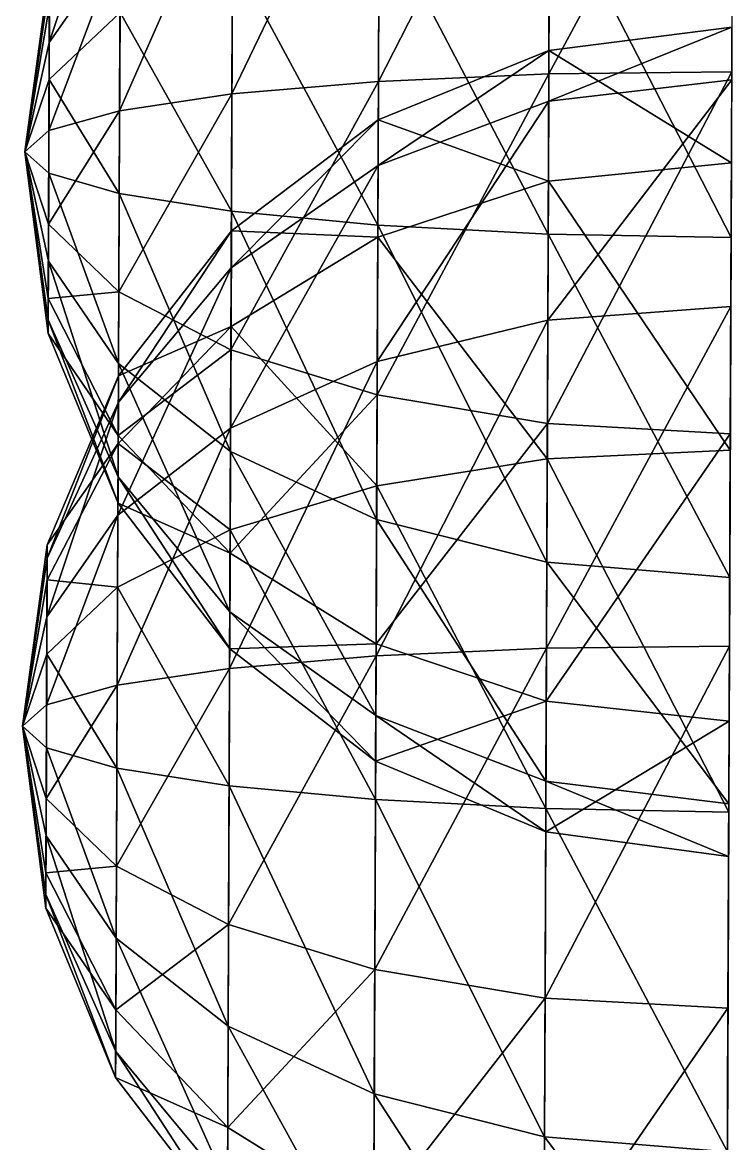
# Model space of a CAD drawing. Header units: metres. Extents: x -322 to 100, y -423 to 142.
# Drawn here: x -320.41 to -290.52, y -1.54 to 46.05 of the extents above; entities that cross this region are included whole.
import ezdxf

# ---------------------------------------------------------------- set-up
doc = ezdxf.new("R2010")
doc.units = ezdxf.units.M

msp = doc.modelspace()

# ---------------------------------------------------------------- linework, layer by layer
for points in [[(-290.23862, 58.37857, -816.6804), (-298.0056, 57.79888, -817.4996), (-298.06262, 43.86572, -811.9441), (-298.06253, 43.865818, -811.944)], [(-290.23862, 58.37857, -816.6804), (-298.06262, 43.86572, -811.9441), (-290.2976, 43.953896, -810.9289), (-290.29752, 43.953995, -810.9288)], [(-298.0056, 57.79888, -817.4996), (-305.24832, 56.0358, -819.9013), (-305.2994, 43.543663, -814.9204), (-305.29932, 43.543762, -814.9203)], [(-298.0056, 57.79888, -817.4996), (-305.2994, 43.543663, -814.9204), (-298.06262, 43.86572, -811.9441), (-298.06253, 43.865818, -811.944)], [(-305.24832, 56.0358, -819.9013), (-311.47314, 53.209473, -823.7219), (-311.51486, 43.00969, -819.655), (-311.51477, 43.00979, -819.6549)], [(-305.24832, 56.0358, -819.9013), (-311.51486, 43.00969, -819.655), (-305.2994, 43.543663, -814.9204), (-305.29932, 43.543762, -814.9203)], [(-316.23618, 54.320717, -834.7977), (-319.26038, 47.68577, -837.6552), (-319.27054, 45.196857, -834.4993), (-319.27045, 45.196957, -834.4992)], [(-316.23618, 54.320717, -834.7977), (-319.27054, 45.196857, -834.4993), (-316.25586, 49.512512, -828.70105), (-316.25577, 49.51261, -828.7009)], [(-311.47314, 53.209473, -823.7219), (-316.25586, 49.512512, -828.70105), (-316.28537, 42.300175, -825.8253), (-316.28528, 42.300274, -825.8252)], [(-311.47314, 53.209473, -823.7219), (-316.28537, 42.300175, -825.8253), (-311.51486, 43.00969, -819.655), (-311.51477, 43.00979, -819.6549)], [(-298.09042, 37.0656, -869.49927), (-305.2699, 50.7558, -864.59045), (-298.0297, 51.9098, -867.3439), (-298.0296, 51.9099, -867.34375)], [(-290.32642, 36.913895, -870.51447), (-298.09042, 37.0656, -869.49927), (-298.0297, 51.9098, -867.3439), (-298.0296, 51.9099, -867.34375)], [(-290.32642, 36.913895, -870.51447), (-298.0297, 51.9098, -867.3439), (-290.26355, 52.281746, -868.283), (-290.26346, 52.281845, -868.2829)], [(-305.32434, 37.446846, -866.52295), (-311.49078, 48.89837, -860.21045), (-305.2699, 50.7558, -864.59045), (-305.2698, 50.755898, -864.59033)], [(-298.09042, 37.0656, -869.49927), (-305.32434, 37.446846, -866.52295), (-305.2699, 50.7558, -864.59045), (-305.2698, 50.755898, -864.59033)], [(-316.25586, 49.512512, -828.70105), (-319.27054, 45.196857, -834.4993), (-319.28583, 41.463478, -833.01074), (-319.28574, 41.463577, -833.0106)], [(-316.25586, 49.512512, -828.70105), (-319.28583, 41.463478, -833.01074), (-316.28537, 42.300175, -825.8253), (-316.28528, 42.300274, -825.8252)], [(-311.53522, 38.031654, -861.7883), (-316.2683, 46.4641, -854.5023), (-311.49078, 48.89837, -860.21045), (-311.4907, 48.898468, -860.2103)], [(-305.32434, 37.446846, -866.52295), (-311.53522, 38.031654, -861.7883), (-311.49078, 48.89837, -860.21045), (-311.4907, 48.898468, -860.2103)], [(-319.2641, 46.774727, -845.36615), (-320.31177, 40.556618, -840.7217), (-319.258, 48.26331, -841.63275), (-319.2579, 48.26341, -841.6326)], [(-319.258, 48.26331, -841.63275), (-320.31177, 40.556618, -840.7217), (-319.26038, 47.68577, -837.6552), (-319.26028, 47.685867, -837.6551)], [(-319.26038, 47.68577, -837.6552), (-320.31177, 40.556618, -840.7217), (-319.27054, 45.196857, -834.4993), (-319.27045, 45.196957, -834.4992)], [(-319.277, 43.618885, -847.8551), (-320.31177, 40.556618, -840.7217), (-319.2641, 46.774727, -845.36615), (-319.264, 46.774826, -845.366)], [(-316.2683, 46.4641, -854.5023), (-319.277, 43.618885, -847.8551), (-319.2641, 46.774727, -845.36615), (-319.264, 46.774826, -845.366)], [(-316.29974, 38.780174, -855.61804), (-319.277, 43.618885, -847.8551), (-316.2683, 46.4641, -854.5023), (-316.26822, 46.4642, -854.5022)], [(-311.53522, 38.031654, -861.7883), (-316.29974, 38.780174, -855.61804), (-316.2683, 46.4641, -854.5023), (-316.26822, 46.4642, -854.5022)], [(-290.28986, 45.840775, -676.2973), (-298.05853, 44.857376, -676.17737), (-298.06735, 42.701973, -661.333), (-298.06726, 42.702072, -661.3329)], [(-290.28986, 45.840775, -676.2973), (-298.06735, 42.701973, -661.333), (-290.299, 43.609333, -660.9293), (-290.29892, 43.609432, -660.9292)], [(-290.3134, 40.089333, -690.7221), (-298.05853, 44.857376, -676.17737), (-290.28986, 45.840775, -676.2973), (-290.28976, 45.840874, -676.2972)], [(-319.27054, 45.196857, -834.4993), (-320.31177, 40.556618, -840.7217), (-319.28583, 41.463478, -833.01074), (-319.28574, 41.463577, -833.0106)], [(-298.05853, 44.857376, -676.17737), (-305.30606, 41.91069, -675.82574), (-305.31396, 39.97821, -662.51666), (-305.31387, 39.97831, -662.51654)], [(-298.05853, 44.857376, -676.17737), (-305.31396, 39.97821, -662.51666), (-298.06735, 42.701973, -661.333), (-298.06726, 42.702072, -661.3329)], [(-298.08127, 39.30191, -690.11066), (-305.30606, 41.91069, -675.82574), (-298.05853, 44.857376, -676.17737), (-298.05844, 44.857475, -676.17725)], [(-290.3134, 40.089333, -690.7221), (-298.08127, 39.30191, -690.11066), (-298.05853, 44.857376, -676.17737), (-298.05844, 44.857475, -676.17725)], [(-298.06262, 43.86572, -811.9441), (-305.2994, 43.543663, -814.9204), (-305.35385, 30.234718, -816.8529), (-305.35376, 30.234818, -816.8528)], [(-298.06262, 43.86572, -811.9441), (-305.35385, 30.234718, -816.8529), (-298.12332, 29.021515, -814.0995), (-298.12323, 29.021614, -814.09937)], [(-290.2976, 43.953896, -810.9289), (-298.06262, 43.86572, -811.9441), (-298.12332, 29.021515, -814.0995), (-298.12323, 29.021614, -814.09937)], [(-290.2976, 43.953896, -810.9289), (-298.12332, 29.021515, -814.0995), (-290.36047, 28.586044, -813.16034), (-290.36038, 28.586143, -813.1602)], [(-319.29327, 39.64139, -848.4326), (-320.31177, 40.556618, -840.7217), (-319.277, 43.618885, -847.8551), (-319.27692, 43.618984, -847.855)], [(-316.29974, 38.780174, -855.61804), (-319.29327, 39.64139, -848.4326), (-319.277, 43.618885, -847.8551), (-319.27692, 43.618984, -847.855)], [(-305.2994, 43.543663, -814.9204), (-311.51486, 43.00969, -819.655), (-311.5593, 32.14298, -821.2329), (-311.5592, 32.143078, -821.2328)], [(-305.2994, 43.543663, -814.9204), (-311.5593, 32.14298, -821.2329), (-305.35385, 30.234718, -816.8529), (-305.35376, 30.234818, -816.8528)], [(-290.299, 43.609333, -660.9293), (-298.06735, 42.701973, -661.333), (-298.10535, 33.41323, -649.5552), (-298.10526, 33.41333, -649.55505)], [(-290.299, 43.609333, -660.9293), (-298.10535, 33.41323, -649.5552), (-290.33835, 33.99292, -648.736), (-290.33826, 33.99302, -648.7359)], [(-311.51486, 43.00969, -819.655), (-316.28537, 42.300175, -825.8253), (-316.3168, 34.61625, -826.94104), (-316.3167, 34.61635, -826.9409)], [(-311.51486, 43.00969, -819.655), (-316.3168, 34.61625, -826.94104), (-311.5593, 32.14298, -821.2329), (-311.5592, 32.143078, -821.2328)], [(-298.06735, 42.701973, -661.333), (-305.31396, 39.97821, -662.51666), (-305.34805, 31.65015, -651.9569), (-305.34796, 31.65025, -651.9568)], [(-298.06735, 42.701973, -661.333), (-305.34805, 31.65015, -651.9569), (-298.10535, 33.41323, -649.5552), (-298.10526, 33.41333, -649.55505)], [(-316.28537, 42.300175, -825.8253), (-319.28583, 41.463478, -833.01074), (-319.3021, 37.485985, -833.58826), (-319.302, 37.486084, -833.58813)], [(-316.28537, 42.300175, -825.8253), (-319.3021, 37.485985, -833.58826), (-316.3168, 34.61625, -826.94104), (-316.3167, 34.61635, -826.9409)], [(-305.30606, 41.91069, -675.82574), (-311.5386, 37.20152, -675.2663), (-311.54504, 35.623653, -664.39954), (-311.54495, 35.623753, -664.3994)], [(-305.30606, 41.91069, -675.82574), (-311.54504, 35.623653, -664.39954), (-305.31396, 39.97821, -662.51666), (-305.31387, 39.97831, -662.51654)], [(-305.32645, 36.9298, -688.31793), (-311.5386, 37.20152, -675.2663), (-305.30606, 41.91069, -675.82574), (-305.30597, 41.91079, -675.8256)], [(-298.08127, 39.30191, -690.11066), (-305.32645, 36.9298, -688.31793), (-305.30606, 41.91069, -675.82574), (-305.30597, 41.91079, -675.8256)], [(-319.28583, 41.463478, -833.01074), (-320.31177, 40.556618, -840.7217), (-319.3021, 37.485985, -833.58826), (-319.302, 37.486084, -833.58813)], [(-319.3021, 37.485985, -833.58826), (-320.31177, 40.556618, -840.7217), (-319.315, 34.330147, -836.0772), (-319.3149, 34.330246, -836.0771)], [(-319.315, 34.330147, -836.0772), (-320.31177, 40.556618, -840.7217), (-319.32108, 32.841564, -839.8106), (-319.32098, 32.841663, -839.8105)], [(-319.32108, 32.841564, -839.8106), (-320.31177, 40.556618, -840.7217), (-319.31873, 33.4191, -843.78815), (-319.31863, 33.4192, -843.788)], [(-319.31873, 33.4191, -843.78815), (-320.31177, 40.556618, -840.7217), (-319.30853, 35.908012, -846.94403), (-319.30844, 35.90811, -846.9439)], [(-319.30853, 35.908012, -846.94403), (-320.31177, 40.556618, -840.7217), (-319.29327, 39.64139, -848.4326), (-319.29318, 39.64149, -848.4325)], [(-305.31396, 39.97821, -662.51666), (-311.54504, 35.623653, -664.39954), (-311.57288, 28.823822, -655.7775), (-311.57278, 28.823921, -655.7774)], [(-305.31396, 39.97821, -662.51666), (-311.57288, 28.823822, -655.7775), (-305.34805, 31.65015, -651.9569), (-305.34796, 31.65025, -651.9568)], [(-290.36328, 27.896097, -700.3386), (-298.08127, 39.30191, -690.11066), (-290.3134, 40.089333, -690.7221), (-290.3133, 40.08943, -690.722)], [(-316.32925, 31.56784, -852.7423), (-319.30853, 35.908012, -846.94403), (-319.29327, 39.64139, -848.4326), (-319.29318, 39.64149, -848.4325)], [(-316.32925, 31.56784, -852.7423), (-319.29327, 39.64139, -848.4326), (-316.29974, 38.780174, -855.61804), (-316.29965, 38.780273, -855.6179)], [(-298.12943, 27.52415, -699.3995), (-305.32645, 36.9298, -688.31793), (-298.08127, 39.30191, -690.11066), (-298.08118, 39.30201, -690.11053)], [(-290.36328, 27.896097, -700.3386), (-298.12943, 27.52415, -699.3995), (-298.08127, 39.30191, -690.11066), (-298.08118, 39.30201, -690.11053)], [(-298.08127, 39.30191, -690.11066), (-298.08127, 39.30191, -690.11066), (-298.12943, 27.52415, -699.3995), (-298.12933, 27.52425, -699.39935)], [(-311.57693, 27.831875, -857.72144), (-316.32925, 31.56784, -852.7423), (-316.29974, 38.780174, -855.61804), (-316.29965, 38.780273, -855.6179)], [(-311.57693, 27.831875, -857.72144), (-316.29974, 38.780174, -855.61804), (-311.53522, 38.031654, -861.7883), (-311.53513, 38.031754, -861.7882)], [(-305.37546, 24.954716, -861.54205), (-311.57693, 27.831875, -857.72144), (-311.53522, 38.031654, -861.7883), (-311.53513, 38.031754, -861.7882)], [(-305.37546, 24.954716, -861.54205), (-311.53522, 38.031654, -861.7883), (-305.32434, 37.446846, -866.52295), (-305.32425, 37.446945, -866.5228)], [(-316.3168, 34.61625, -826.94104), (-319.3021, 37.485985, -833.58826), (-319.315, 34.330147, -836.0772), (-319.3149, 34.330246, -836.0771)], [(-311.5386, 37.20152, -675.2663), (-316.33136, 31.050789, -674.5373), (-316.3359, 29.935066, -666.85333), (-316.33582, 29.935165, -666.8532)], [(-311.5386, 37.20152, -675.2663), (-316.3359, 29.935066, -666.85333), (-311.54504, 35.623653, -664.39954), (-311.54495, 35.623753, -664.3994)], [(-311.55524, 33.134636, -685.4662), (-316.33136, 31.050789, -674.5373), (-311.5386, 37.20152, -675.2663), (-311.5385, 37.20162, -675.2662)], [(-305.32645, 36.9298, -688.31793), (-311.55524, 33.134636, -685.4662), (-311.5386, 37.20152, -675.2663), (-311.5385, 37.20162, -675.2662)], [(-298.14743, 23.13244, -863.9438), (-305.37546, 24.954716, -861.54205), (-305.32434, 37.446846, -866.52295), (-305.32425, 37.446945, -866.5228)], [(-298.14743, 23.13244, -863.9438), (-305.32434, 37.446846, -866.52295), (-298.09042, 37.0656, -869.49927), (-298.09033, 37.0657, -869.49915)], [(-305.36963, 26.370148, -696.64606), (-311.55524, 33.134636, -685.4662), (-305.32645, 36.9298, -688.31793), (-305.32635, 36.929897, -688.3178)], [(-298.12943, 27.52415, -699.3995), (-305.36963, 26.370148, -696.64606), (-305.32645, 36.9298, -688.31793), (-305.32635, 36.929897, -688.3178)], [(-305.32645, 36.9298, -688.31793), (-305.32645, 36.9298, -688.31793), (-305.36963, 26.370148, -696.64606), (-305.36954, 26.370247, -696.64594)], [(-290.3854, 22.489227, -864.76294), (-298.14743, 23.13244, -863.9438), (-298.09042, 37.0656, -869.49927), (-298.09033, 37.0657, -869.49915)], [(-290.3854, 22.489227, -864.76294), (-298.09042, 37.0656, -869.49927), (-290.32642, 36.913895, -870.51447), (-290.32632, 36.913994, -870.51434)], [(-316.34894, 26.759634, -846.6456), (-319.31873, 33.4191, -843.78815), (-319.30853, 35.908012, -846.94403), (-319.30844, 35.90811, -846.9439)], [(-316.34894, 26.759634, -846.6456), (-319.30853, 35.908012, -846.94403), (-316.32925, 31.56784, -852.7423), (-316.32916, 31.56794, -852.7422)], [(-311.54504, 35.623653, -664.39954), (-316.3359, 29.935066, -666.85333), (-316.3556, 25.126862, -660.75665), (-316.3555, 25.12696, -660.75653)], [(-311.54504, 35.623653, -664.39954), (-316.3556, 25.126862, -660.75665), (-311.57288, 28.823822, -655.7775), (-311.57278, 28.823921, -655.7774)], [(-316.34174, 28.519634, -831.74927), (-319.315, 34.330147, -836.0772), (-319.32108, 32.841564, -839.8106), (-319.32098, 32.841663, -839.8105)], [(-316.3168, 34.61625, -826.94104), (-319.315, 34.330147, -836.0772), (-316.34174, 28.519634, -831.74927), (-316.34164, 28.519733, -831.74915)], [(-311.5593, 32.14298, -821.2329), (-316.3168, 34.61625, -826.94104), (-316.34174, 28.519634, -831.74927), (-316.34164, 28.519733, -831.74915)], [(-290.33835, 33.99292, -648.736), (-298.10535, 33.41323, -649.5552), (-298.16235, 19.480068, -643.9997), (-298.16226, 19.480167, -643.9996)], [(-290.33835, 33.99292, -648.736), (-298.16235, 19.480068, -643.9997), (-290.39734, 19.568247, -642.9845), (-290.39725, 19.568346, -642.9844)], [(-316.3535, 25.643913, -838.9617), (-319.32108, 32.841564, -839.8106), (-319.31873, 33.4191, -843.78815), (-319.31863, 33.4192, -843.788)], [(-316.3535, 25.643913, -838.9617), (-319.31873, 33.4191, -843.78815), (-316.34894, 26.759634, -846.6456), (-316.34885, 26.759733, -846.6455)], [(-298.10535, 33.41323, -649.5552), (-305.34805, 31.65015, -651.9569), (-305.39914, 19.158014, -646.97595), (-305.39905, 19.158113, -646.9758)], [(-298.10535, 33.41323, -649.5552), (-305.39914, 19.158014, -646.97595), (-298.16235, 19.480068, -643.9997), (-298.16226, 19.480167, -643.9996)], [(-316.34174, 28.519634, -831.74927), (-319.32108, 32.841564, -839.8106), (-316.3535, 25.643913, -838.9617), (-316.3534, 25.644012, -838.96155)], [(-311.5905, 24.512718, -692.26605), (-316.3431, 28.175068, -681.7497), (-311.55524, 33.134636, -685.4662), (-311.55515, 33.134735, -685.46606)], [(-311.55524, 33.134636, -685.4662), (-316.3431, 28.175068, -681.7497), (-316.33136, 31.050789, -674.5373), (-316.33127, 31.050888, -674.5372)], [(-305.36963, 26.370148, -696.64606), (-311.5905, 24.512718, -692.26605), (-311.55524, 33.134636, -685.4662), (-311.55515, 33.134735, -685.46606)], [(-311.55524, 33.134636, -685.4662), (-311.55524, 33.134636, -685.4662), (-311.5905, 24.512718, -692.26605), (-311.59042, 24.512817, -692.2659)], [(-311.5593, 32.14298, -821.2329), (-316.34174, 28.519634, -831.74927), (-311.59457, 23.521057, -828.0328), (-311.59448, 23.521156, -828.03265)], [(-305.35385, 30.234718, -816.8529), (-311.5593, 32.14298, -821.2329), (-311.59457, 23.521057, -828.0328), (-311.59448, 23.521156, -828.03265)], [(-311.60477, 21.032045, -849.0994), (-316.34894, 26.759634, -846.6456), (-316.32925, 31.56784, -852.7423), (-316.32916, 31.56794, -852.7422)], [(-311.60477, 21.032045, -849.0994), (-316.32925, 31.56784, -852.7423), (-311.57693, 27.831875, -857.72144), (-311.57684, 27.831974, -857.7213)], [(-305.34805, 31.65015, -651.9569), (-311.57288, 28.823822, -655.7775), (-311.6146, 18.624039, -651.71063), (-311.6145, 18.624138, -651.7105)], [(-305.34805, 31.65015, -651.9569), (-311.6146, 18.624039, -651.71063), (-305.39914, 19.158014, -646.97595), (-305.39905, 19.158113, -646.9758)], [(-316.33136, 31.050789, -674.5373), (-319.35773, 23.877659, -673.68835), (-319.3601, 23.300117, -669.7108), (-319.36002, 23.300217, -669.7107)], [(-316.33136, 31.050789, -674.5373), (-319.3601, 23.300117, -669.7108), (-316.3359, 29.935066, -666.85333), (-316.33582, 29.935165, -666.8532)], [(-316.3431, 28.175068, -681.7497), (-319.35773, 23.877659, -673.68835), (-316.33136, 31.050789, -674.5373), (-316.33127, 31.050888, -674.5372)], [(-305.35385, 30.234718, -816.8529), (-311.59457, 23.521057, -828.0328), (-305.39706, 19.675066, -825.181), (-305.39697, 19.675165, -825.1809)], [(-298.12332, 29.021515, -814.0995), (-305.35385, 30.234718, -816.8529), (-305.39706, 19.675066, -825.181), (-305.39697, 19.675165, -825.1809)], [(-316.3359, 29.935066, -666.85333), (-319.3601, 23.300117, -669.7108), (-319.37027, 20.811207, -666.55493), (-319.37018, 20.811306, -666.5548)], [(-316.3359, 29.935066, -666.85333), (-319.37027, 20.811207, -666.55493), (-316.3556, 25.126862, -660.75665), (-316.3555, 25.12696, -660.75653)], [(-311.57288, 28.823822, -655.7775), (-316.3556, 25.126862, -660.75665), (-316.3851, 17.914524, -657.8809), (-316.385, 17.914623, -657.8808)], [(-311.57288, 28.823822, -655.7775), (-316.3851, 17.914524, -657.8809), (-311.6146, 18.624039, -651.71063), (-311.6145, 18.624138, -651.7105)], [(-298.12332, 29.021515, -814.0995), (-305.39706, 19.675066, -825.181), (-298.1715, 17.243755, -823.3883), (-298.17142, 17.243855, -823.3882)], [(-290.36047, 28.586044, -813.16034), (-298.12332, 29.021515, -814.0995), (-298.1715, 17.243755, -823.3883), (-298.17142, 17.243855, -823.3882)], [(-290.36047, 28.586044, -813.16034), (-298.1715, 17.243755, -823.3883), (-290.41034, 16.392813, -822.77686), (-290.41025, 16.392912, -822.77673)], [(-316.36804, 22.07845, -686.5579), (-319.36383, 22.389076, -677.42175), (-316.3431, 28.175068, -681.7497), (-316.34302, 28.175167, -681.7496)], [(-316.3431, 28.175068, -681.7497), (-319.36383, 22.389076, -677.42175), (-319.35773, 23.877659, -673.68835), (-319.35764, 23.877758, -673.68823)], [(-311.5905, 24.512718, -692.26605), (-316.36804, 22.07845, -686.5579), (-316.3431, 28.175068, -681.7497), (-316.34302, 28.175167, -681.7496)], [(-316.3431, 28.175068, -681.7497), (-316.3431, 28.175068, -681.7497), (-316.36804, 22.07845, -686.5579), (-316.36795, 22.078548, -686.5578)], [(-311.59457, 23.521057, -828.0328), (-316.34174, 28.519634, -831.74927), (-316.3535, 25.643913, -838.9617), (-316.3534, 25.644012, -838.96155)], [(-305.40952, 16.62666, -850.9823), (-311.60477, 21.032045, -849.0994), (-311.57693, 27.831875, -857.72144), (-311.57684, 27.831974, -857.7213)], [(-305.40952, 16.62666, -850.9823), (-311.57693, 27.831875, -857.72144), (-305.37546, 24.954716, -861.54205), (-305.37537, 24.954815, -861.54193)], [(-290.42615, 12.528246, -702.57007), (-298.12943, 27.52415, -699.3995), (-290.36328, 27.896097, -700.3386), (-290.3632, 27.896196, -700.3385)], [(-298.19016, 12.67995, -701.5549), (-305.36963, 26.370148, -696.64606), (-298.12943, 27.52415, -699.3995), (-298.12933, 27.52425, -699.39935)], [(-290.42615, 12.528246, -702.57007), (-298.19016, 12.67995, -701.5549), (-298.12943, 27.52415, -699.3995), (-298.12933, 27.52425, -699.39935)], [(-311.6112, 19.454178, -838.23267), (-316.3535, 25.643913, -838.9617), (-316.34894, 26.759634, -846.6456), (-316.34885, 26.759733, -846.6455)], [(-311.6112, 19.454178, -838.23267), (-316.34894, 26.759634, -846.6456), (-311.60477, 21.032045, -849.0994), (-311.60468, 21.032145, -849.0993)], [(-305.42407, 13.061195, -698.5786), (-311.5905, 24.512718, -692.26605), (-305.36963, 26.370148, -696.64606), (-305.36954, 26.370247, -696.64594)], [(-298.19016, 12.67995, -701.5549), (-305.42407, 13.061195, -698.5786), (-305.36963, 26.370148, -696.64606), (-305.36954, 26.370247, -696.64594)], [(-311.59457, 23.521057, -828.0328), (-316.3535, 25.643913, -838.9617), (-311.6112, 19.454178, -838.23267), (-311.6111, 19.454277, -838.23254)], [(-316.3556, 25.126862, -660.75665), (-319.37027, 20.811207, -666.55493), (-319.38556, 17.077827, -665.06635), (-319.38547, 17.077927, -665.0662)], [(-316.3556, 25.126862, -660.75665), (-319.38556, 17.077827, -665.06635), (-316.3851, 17.914524, -657.8809), (-316.385, 17.914623, -657.8808)], [(-298.18542, 13.8437, -852.16595), (-305.40952, 16.62666, -850.9823), (-305.37546, 24.954716, -861.54205), (-305.37537, 24.954815, -861.54193)], [(-298.18542, 13.8437, -852.16595), (-305.37546, 24.954716, -861.54205), (-298.14743, 23.13244, -863.9438), (-298.14734, 23.13254, -863.94366)], [(-311.63495, 13.646006, -693.84393), (-316.36804, 22.07845, -686.5579), (-311.5905, 24.512718, -692.26605), (-311.59042, 24.512817, -692.2659)], [(-305.42407, 13.061195, -698.5786), (-311.63495, 13.646006, -693.84393), (-311.5905, 24.512718, -692.26605), (-311.59042, 24.512817, -692.2659)], [(-319.36383, 22.389076, -677.42175), (-320.4115, 16.170967, -672.7773), (-319.35773, 23.877659, -673.68835), (-319.35764, 23.877758, -673.68823)], [(-319.35773, 23.877659, -673.68835), (-320.4115, 16.170967, -672.7773), (-319.3601, 23.300117, -669.7108), (-319.36002, 23.300217, -669.7107)], [(-305.39706, 19.675066, -825.181), (-311.59457, 23.521057, -828.0328), (-311.6112, 19.454178, -838.23267), (-311.6111, 19.454277, -838.23254)], [(-319.3601, 23.300117, -669.7108), (-320.4115, 16.170967, -672.7773), (-319.37027, 20.811207, -666.55493), (-319.37018, 20.811306, -666.5548)], [(-290.42474, 12.872816, -852.56964), (-298.18542, 13.8437, -852.16595), (-298.14743, 23.13244, -863.9438), (-298.14734, 23.13254, -863.94366)], [(-290.42474, 12.872816, -852.56964), (-298.14743, 23.13244, -863.9438), (-290.3854, 22.489227, -864.76294), (-290.3853, 22.489326, -864.7628)], [(-319.37674, 19.233234, -679.9107), (-320.4115, 16.170967, -672.7773), (-319.36383, 22.389076, -677.42175), (-319.36374, 22.389175, -677.42163)], [(-316.36804, 22.07845, -686.5579), (-319.37674, 19.233234, -679.9107), (-319.36383, 22.389076, -677.42175), (-319.36374, 22.389175, -677.42163)], [(-316.39948, 14.394524, -687.67365), (-319.37674, 19.233234, -679.9107), (-316.36804, 22.07845, -686.5579), (-316.36795, 22.078548, -686.5578)], [(-311.63495, 13.646006, -693.84393), (-316.39948, 14.394524, -687.67365), (-316.36804, 22.07845, -686.5579), (-316.36795, 22.078548, -686.5578)], [(-305.41742, 14.694174, -837.6732), (-311.6112, 19.454178, -838.23267), (-311.60477, 21.032045, -849.0994), (-311.60468, 21.032145, -849.0993)], [(-305.41742, 14.694174, -837.6732), (-311.60477, 21.032045, -849.0994), (-305.40952, 16.62666, -850.9823), (-305.40942, 16.626759, -850.9822)], [(-319.37027, 20.811207, -666.55493), (-320.4115, 16.170967, -672.7773), (-319.38556, 17.077827, -665.06635), (-319.38547, 17.077927, -665.0662)], [(-305.39706, 19.675066, -825.181), (-311.6112, 19.454178, -838.23267), (-305.41742, 14.694174, -837.6732), (-305.41733, 14.694274, -837.6731)], [(-298.1715, 17.243755, -823.3883), (-305.39706, 19.675066, -825.181), (-305.41742, 14.694174, -837.6732), (-305.41733, 14.694274, -837.6731)], [(-290.39734, 19.568247, -642.9845), (-298.16235, 19.480068, -643.9997), (-298.22305, 4.635863, -646.1551), (-298.22296, 4.635963, -646.15497)], [(-290.39734, 19.568247, -642.9845), (-298.22305, 4.635863, -646.1551), (-290.4602, 4.200395, -645.21594), (-290.4601, 4.200495, -645.2158)], [(-319.393, 15.255741, -680.4882), (-320.4115, 16.170967, -672.7773), (-319.37674, 19.233234, -679.9107), (-319.37665, 19.233334, -679.9106)], [(-316.39948, 14.394524, -687.67365), (-319.393, 15.255741, -680.4882), (-319.37674, 19.233234, -679.9107), (-319.37665, 19.233334, -679.9106)], [(-305.39914, 19.158014, -646.97595), (-311.6146, 18.624039, -651.71063), (-311.65903, 7.757327, -653.2885), (-311.65894, 7.757427, -653.2884)], [(-305.39914, 19.158014, -646.97595), (-311.65903, 7.757327, -653.2885), (-305.45358, 5.849067, -648.9085), (-305.4535, 5.849167, -648.9084)], [(-298.16235, 19.480068, -643.9997), (-305.39914, 19.158014, -646.97595), (-305.45358, 5.849067, -648.9085), (-305.4535, 5.849167, -648.9084)], [(-298.16235, 19.480068, -643.9997), (-305.45358, 5.849067, -648.9085), (-298.22305, 4.635863, -646.1551), (-298.22296, 4.635963, -646.15497)], [(-311.6146, 18.624039, -651.71063), (-316.3851, 17.914524, -657.8809), (-316.41653, 10.230598, -658.99664), (-316.41644, 10.230699, -658.9965)], [(-311.6146, 18.624039, -651.71063), (-316.41653, 10.230598, -658.99664), (-311.65903, 7.757327, -653.2885), (-311.65894, 7.757427, -653.2884)], [(-316.3851, 17.914524, -657.8809), (-319.38556, 17.077827, -665.06635), (-319.40182, 13.100336, -665.64386), (-319.40173, 13.100436, -665.64374)], [(-316.3851, 17.914524, -657.8809), (-319.40182, 13.100336, -665.64386), (-316.41653, 10.230598, -658.99664), (-316.41644, 10.230699, -658.9965)], [(-298.1715, 17.243755, -823.3883), (-305.41742, 14.694174, -837.6732), (-298.19424, 11.688293, -837.3216), (-298.19415, 11.688394, -837.3215)], [(-290.41034, 16.392813, -822.77686), (-298.1715, 17.243755, -823.3883), (-298.19424, 11.688293, -837.3216), (-298.19415, 11.688394, -837.3215)], [(-319.38556, 17.077827, -665.06635), (-320.4115, 16.170967, -672.7773), (-319.40182, 13.100336, -665.64386), (-319.40173, 13.100436, -665.64374)], [(-298.19424, 11.688293, -837.3216), (-305.41742, 14.694174, -837.6732), (-305.40952, 16.62666, -850.9823), (-305.40942, 16.626759, -850.9822)], [(-298.19424, 11.688293, -837.3216), (-305.40952, 16.62666, -850.9823), (-298.18542, 13.8437, -852.16595), (-298.18533, 13.843801, -852.16583)], [(-290.41034, 16.392813, -822.77686), (-298.19424, 11.688293, -837.3216), (-290.43387, 10.641373, -837.20166), (-290.43378, 10.641473, -837.20154)], [(-319.40182, 13.100336, -665.64386), (-320.4115, 16.170967, -672.7773), (-319.41473, 9.944494, -668.1328), (-319.41464, 9.944594, -668.1327)], [(-319.41473, 9.944494, -668.1328), (-320.4115, 16.170967, -672.7773), (-319.4208, 8.455913, -671.8662), (-319.42072, 8.456013, -671.8661)], [(-319.4208, 8.455913, -671.8662), (-320.4115, 16.170967, -672.7773), (-319.41846, 9.033452, -675.84375), (-319.41837, 9.033552, -675.8436)], [(-319.41846, 9.033452, -675.84375), (-320.4115, 16.170967, -672.7773), (-319.40826, 11.522362, -678.99963), (-319.40817, 11.522462, -678.9995)], [(-319.40826, 11.522362, -678.99963), (-320.4115, 16.170967, -672.7773), (-319.393, 15.255741, -680.4882), (-319.3929, 15.255841, -680.4881)], [(-316.429, 7.18219, -684.7979), (-319.40826, 11.522362, -678.99963), (-319.393, 15.255741, -680.4882), (-319.3929, 15.255841, -680.4881)], [(-316.429, 7.18219, -684.7979), (-319.393, 15.255741, -680.4882), (-316.39948, 14.394524, -687.67365), (-316.39938, 14.394624, -687.6735)], [(-311.67667, 3.446224, -689.77704), (-316.429, 7.18219, -684.7979), (-316.39948, 14.394524, -687.67365), (-316.39938, 14.394624, -687.6735)], [(-311.67667, 3.446224, -689.77704), (-316.39948, 14.394524, -687.67365), (-311.63495, 13.646006, -693.84393), (-311.63486, 13.646106, -693.8438)], [(-290.43387, 10.641373, -837.20166), (-298.19424, 11.688293, -837.3216), (-298.18542, 13.8437, -852.16595), (-298.18533, 13.843801, -852.16583)], [(-290.43387, 10.641373, -837.20166), (-298.18542, 13.8437, -852.16595), (-290.42474, 12.872816, -852.56964), (-290.42465, 12.872916, -852.5695)], [(-305.4752, 0.569065, -693.59766), (-311.67667, 3.446224, -689.77704), (-311.63495, 13.646006, -693.84393), (-311.63486, 13.646106, -693.8438)], [(-305.4752, 0.569065, -693.59766), (-311.63495, 13.646006, -693.84393), (-305.42407, 13.061195, -698.5786), (-305.42398, 13.061295, -698.5785)], [(-316.41653, 10.230598, -658.99664), (-319.40182, 13.100336, -665.64386), (-319.41473, 9.944494, -668.1328), (-319.41464, 9.944594, -668.1327)], [(-298.24716, -1.25321, -695.9994), (-305.4752, 0.569065, -693.59766), (-305.42407, 13.061195, -698.5786), (-305.42398, 13.061295, -698.5785)], [(-298.24716, -1.25321, -695.9994), (-305.42407, 13.061195, -698.5786), (-298.19016, 12.67995, -701.5549), (-298.19006, 12.68005, -701.55475)], [(-290.48514, -1.896423, -696.81854), (-298.24716, -1.25321, -695.9994), (-298.19016, 12.67995, -701.5549), (-298.19006, 12.68005, -701.55475)], [(-290.48514, -1.896423, -696.81854), (-298.19016, 12.67995, -701.5549), (-290.42615, 12.528246, -702.57007), (-290.42606, 12.528346, -702.56995)], [(-316.44867, 2.373983, -678.70123), (-319.41846, 9.033452, -675.84375), (-319.40826, 11.522362, -678.99963), (-319.40817, 11.522462, -678.9995)], [(-316.44867, 2.373983, -678.70123), (-319.40826, 11.522362, -678.99963), (-316.429, 7.18219, -684.7979), (-316.4289, 7.18229, -684.7978)], [(-316.41653, 10.230598, -658.99664), (-319.41473, 9.944494, -668.1328), (-316.44147, 4.133983, -663.8049), (-316.44138, 4.134083, -663.80475)], [(-311.65903, 7.757327, -653.2885), (-316.41653, 10.230598, -658.99664), (-316.44147, 4.133983, -663.8049), (-316.44138, 4.134083, -663.80475)], [(-316.44147, 4.133983, -663.8049), (-319.41473, 9.944494, -668.1328), (-319.4208, 8.455913, -671.8662), (-319.42072, 8.456013, -671.8661)], [(-316.45322, 1.258263, -671.0173), (-319.4208, 8.455913, -671.8662), (-319.41846, 9.033452, -675.84375), (-319.41837, 9.033552, -675.8436)], [(-316.45322, 1.258263, -671.0173), (-319.41846, 9.033452, -675.84375), (-316.44867, 2.373983, -678.70123), (-316.44858, 2.374083, -678.7011)], [(-316.44147, 4.133983, -663.8049), (-319.4208, 8.455913, -671.8662), (-316.45322, 1.258263, -671.0173), (-316.45312, 1.258363, -671.01715)], [(-311.65903, 7.757327, -653.2885), (-316.44147, 4.133983, -663.8049), (-311.6943, -0.864594, -660.0884), (-311.6942, -0.864494, -660.08826)], [(-305.45358, 5.849067, -648.9085), (-311.65903, 7.757327, -653.2885), (-311.6943, -0.864594, -660.0884), (-311.6942, -0.864494, -660.08826)], [(-311.7045, -3.353605, -681.155), (-316.44867, 2.373983, -678.70123), (-316.429, 7.18219, -684.7979), (-316.4289, 7.18229, -684.7978)], [(-311.7045, -3.353605, -681.155), (-316.429, 7.18219, -684.7979), (-311.67667, 3.446224, -689.77704), (-311.67657, 3.446324, -689.7769)], [(-305.45358, 5.849067, -648.9085), (-311.6943, -0.864594, -660.0884), (-305.4968, -4.710585, -657.23663), (-305.4967, -4.710484, -657.2365)], [(-298.22305, 4.635863, -646.1551), (-305.45358, 5.849067, -648.9085), (-305.4968, -4.710585, -657.23663), (-305.4967, -4.710484, -657.2365)], [(-298.22305, 4.635863, -646.1551), (-305.4968, -4.710585, -657.23663), (-298.27124, -7.141895, -655.4439), (-298.27115, -7.141795, -655.4438)], [(-290.4602, 4.200395, -645.21594), (-298.22305, 4.635863, -646.1551), (-298.27124, -7.141895, -655.4439), (-298.27115, -7.141795, -655.4438)], [(-311.6943, -0.864594, -660.0884), (-316.44147, 4.133983, -663.8049), (-316.45322, 1.258263, -671.0173), (-316.45312, 1.258363, -671.01715)], [(-290.4602, 4.200395, -645.21594), (-298.27124, -7.141895, -655.4439), (-290.51007, -7.992838, -654.83246), (-290.50998, -7.992738, -654.83234)], [(-305.50925, -7.758991, -683.0379), (-311.7045, -3.353605, -681.155), (-311.67667, 3.446224, -689.77704), (-311.67657, 3.446324, -689.7769)], [(-305.50925, -7.758991, -683.0379), (-311.67667, 3.446224, -689.77704), (-305.4752, 0.569065, -693.59766), (-305.4751, 0.569165, -693.59753)], [(-311.71094, -4.931473, -670.28827), (-316.45322, 1.258263, -671.0173), (-316.44867, 2.373983, -678.70123), (-316.44858, 2.374083, -678.7011)], [(-311.71094, -4.931473, -670.28827), (-316.44867, 2.373983, -678.70123), (-311.7045, -3.353605, -681.155), (-311.7044, -3.353505, -681.1549)], [(-311.6943, -0.864594, -660.0884), (-316.45322, 1.258263, -671.0173), (-311.71094, -4.931473, -670.28827), (-311.71085, -4.931373, -670.28815)], [(-298.28516, -10.54195, -684.22156), (-305.50925, -7.758991, -683.0379), (-305.4752, 0.569065, -693.59766), (-305.4751, 0.569165, -693.59753)], [(-298.28516, -10.54195, -684.22156), (-305.4752, 0.569065, -693.59766), (-298.24716, -1.25321, -695.9994), (-298.24707, -1.25311, -695.99927)], [(-305.4968, -4.710585, -657.23663), (-311.6943, -0.864594, -660.0884), (-311.71094, -4.931473, -670.28827), (-311.71085, -4.931373, -670.28815)], [(-290.52448, -11.512835, -684.62524), (-298.28516, -10.54195, -684.22156), (-298.24716, -1.25321, -695.9994), (-298.24707, -1.25311, -695.99927)], [(-290.52448, -11.512835, -684.62524), (-298.24716, -1.25321, -695.9994), (-290.48514, -1.896423, -696.81854), (-290.48505, -1.896323, -696.8184)]]:
    msp.add_3dface(points)

doc.saveas('drawing.dxf')
